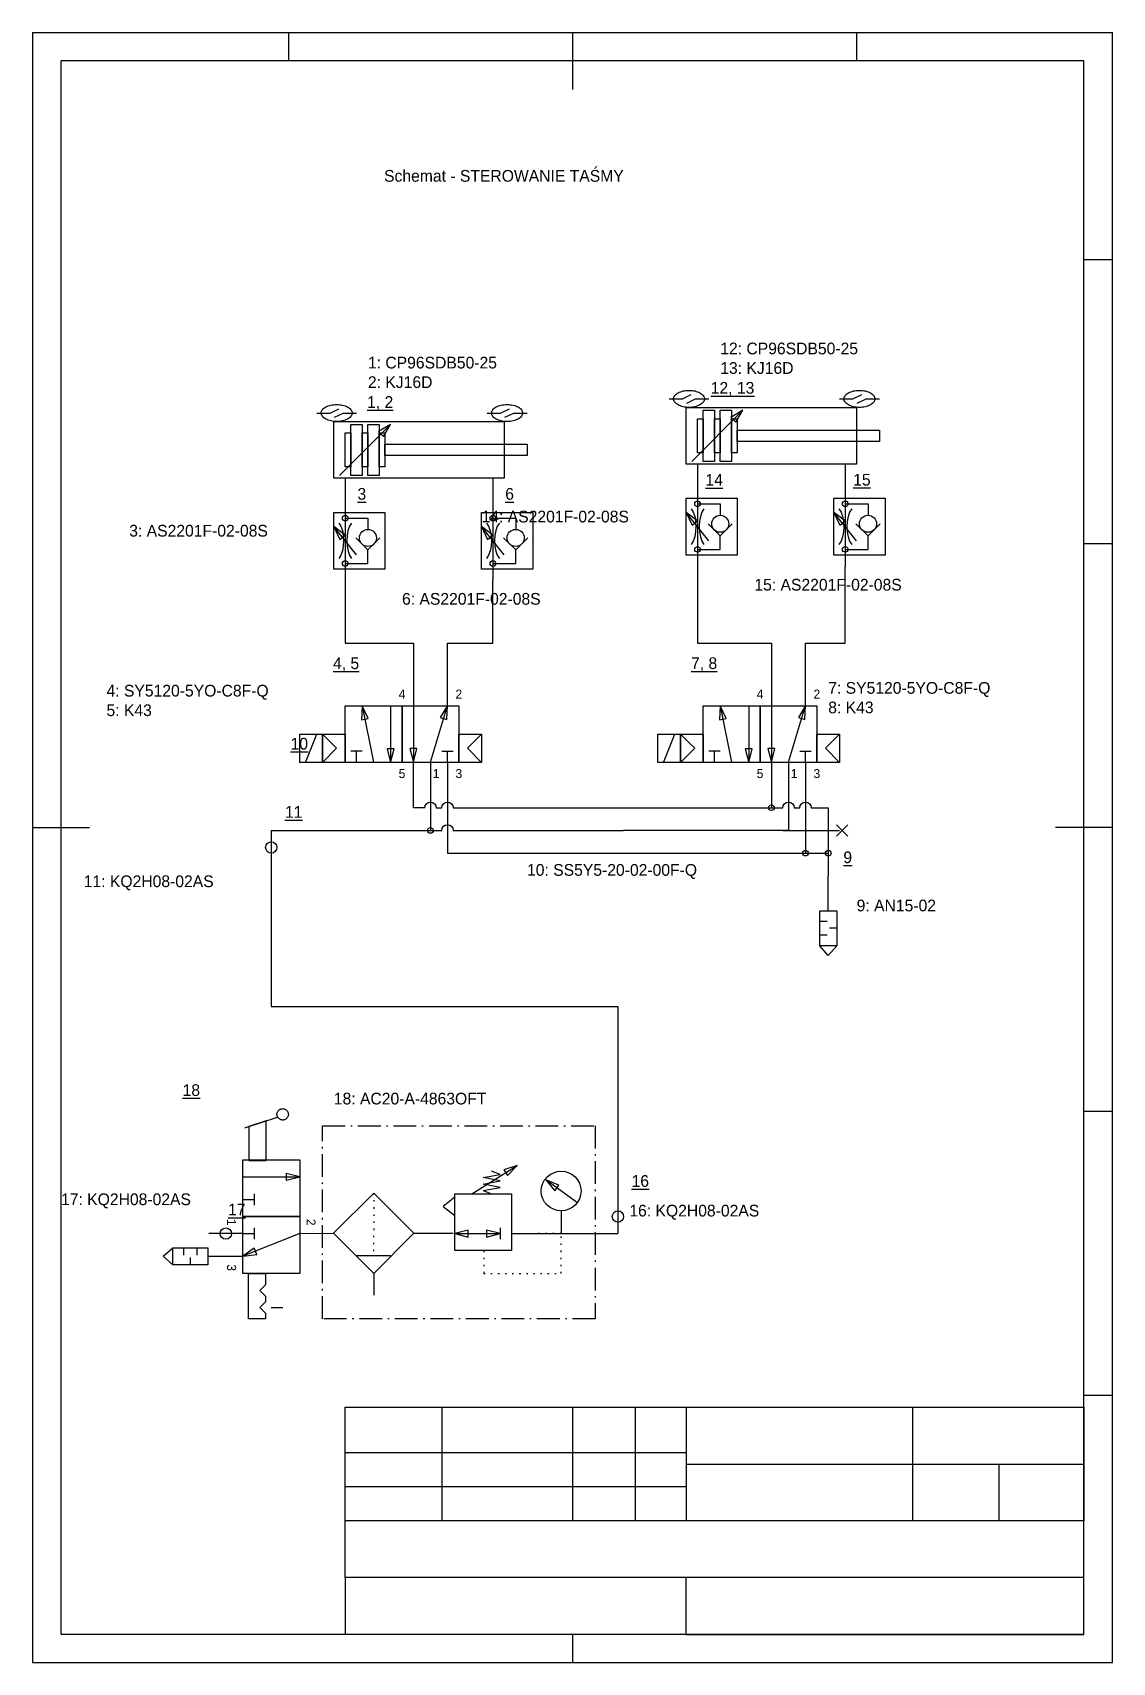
# Model space of a CAD drawing. Extents: x 15 to 205, y 5 to 292.
import ezdxf

# ---------------------------------------------------------------- set-up
doc = ezdxf.new("R2010")
doc.units = 0
doc.linetypes.add('DASHDOT', pattern=[6.25, 4, -1, 0.25, -1])
doc.linetypes.add('DOT', pattern=[1.25, 0.25, -1])
doc.layers.get('0').update_dxf_attribs({"linetype": 'CONTINUOUS'})
for name, color, linetype in [('1-TEXTS', 2, 'CONTINUOUS'), ('2-ORDER-ITEMS', 4, 'CONTINUOUS'), ('3-LINKS', 7, 'CONTINUOUS')]:
    doc.layers.add(name, color=color, linetype=linetype)

msp = doc.modelspace()

# ---------------------------------------------------------------- linework, layer by layer
for points in [[(15, 292), (205, 292)], [(15, 292), (15, 5)], [(60, 292), (60, 287)], [(110, 292), (110, 282)], [(160, 292), (160, 287)], [(205, 5), (205, 292)], [(20, 10), (20, 287)], [(200, 287), (20, 287)], [(200, 10), (200, 287)], [(205, 252), (200, 252)], [(127, 227.5), (129.33, 227.5), (130.89, 228.25)], [(130.11, 226.75), (131.67, 227.5), (134, 227.5)], [(157, 227.5), (159.33, 227.5), (160.89, 228.25)], [(160.11, 226.75), (161.67, 227.5), (164, 227.5)], [(65, 225.01), (67.33, 225.01), (68.89, 225.76)], [(68.11, 224.26), (69.67, 225.01), (72, 225.01)], [(95, 225.01), (97.33, 225.01), (98.89, 225.76)], [(98.11, 224.26), (99.67, 225.01), (102, 225.01)], [(131, 216.5), (140, 225.5)], [(69, 214.01), (78, 223.01)], [(132, 216), (132, 214.13), (132, 212)], [(158, 216), (158, 214.13), (158, 212)], [(70, 213.51), (70, 211.64), (70, 209.51)], [(96, 213.51), (96, 211.64), (96, 209.51)], [(70, 209.51), (70, 195.51)], [(96, 209.51), (96, 195.51)], [(132, 212), (132, 198)], [(158, 212), (158, 198)], [(134, 202.5), (130, 207.5)], [(132, 209), (136, 209), (136, 207)], [(160, 202.5), (156, 207.5)], [(158, 209), (162, 209), (162, 207)], [(72, 200.01), (68, 205.01)], [(70, 206.51), (74, 206.51), (74, 204.51)], [(98, 200.01), (94, 205.01)], [(96, 206.51), (100, 206.51), (100, 204.51)], [(133.88, 205.5), (136, 203.38), (138.12, 205.5), (138.12, 205.5)], [(159.88, 205.5), (162, 203.38), (164.12, 205.5), (164.12, 205.5)], [(71.88, 203.01), (74, 200.89), (76.12, 203.01), (76.12, 203.01)], [(97.88, 203.01), (100, 200.89), (102.12, 203.01), (102.12, 203.01)], [(132, 201), (136, 201), (136, 203.38)], [(158, 201), (162, 201), (162, 203.38)], [(205, 202), (200, 202)], [(70, 198.51), (74, 198.51), (74, 200.89)], [(96, 198.51), (100, 198.51), (100, 200.89)], [(73, 173.47), (75, 163.51)], [(78, 173.47), (78, 163.47)], [(82, 173.51), (82, 163.51)], [(85, 163.51), (88, 173.51)], [(136, 173.47), (138, 163.51)], [(141, 173.47), (141, 163.47)], [(145, 173.51), (145, 163.51)], [(148, 163.51), (151, 173.51)], [(63, 163.47), (65, 168.47)], [(66, 168.47), (67.58, 166.89), (68.5, 165.97), (66, 163.47)], [(66, 168.47), (67.58, 166.89), (68.5, 165.97), (66, 163.47)], [(94, 168.47), (91.5, 165.97), (94, 163.47)], [(126, 163.47), (128, 168.47)], [(129, 168.47), (130.58, 166.89), (131.5, 165.97), (129, 163.47)], [(129, 168.47), (130.58, 166.89), (131.5, 165.97), (129, 163.47)], [(157, 168.47), (154.5, 165.97), (157, 163.47)], [(71, 165.51), (73, 165.51)], [(72, 163.51), (72, 165.51)], [(87, 165.47), (89, 165.47)], [(88, 163.47), (88, 165.47)], [(134, 165.51), (136, 165.51)], [(135, 163.51), (135, 165.51)], [(150, 165.47), (152, 165.47)], [(151, 163.47), (151, 165.47)], [(84, 155.51), (82, 155.51), (82, 163.51)], [(85, 163.51), (85, 151.51)], [(88, 163.51), (88, 147.51), (119, 147.51)], [(148, 163.51), (148, 151.51), (119, 151.51)], [(145, 163.51), (145, 155.51)], [(151, 163.51), (151, 147.51)], [(82, 160.51), (82, 160.51)], [(86, 155.51), (87, 155.51)], [(89, 155.51), (119, 155.51)], [(119, 155.51), (147, 155.51)], [(149, 155.51), (150, 155.51)], [(152, 155.51), (155, 155.51), (155, 143.51)], [(156.44, 152.5), (158.44, 150.5)], [(156.44, 150.5), (158.44, 152.5)], [(15, 152), (25, 152)], [(57, 151.51), (87, 151.51)], [(57, 151.51), (57, 145.51)], [(89, 151.51), (119, 151.51)], [(147, 151.51), (157, 151.51)], [(205, 152), (195, 152)], [(119, 147.51), (150.83, 147.51), (155, 147.51)], [(155, 137.35), (155, 143.51)], [(154.79, 135.46), (153.52, 135.46)], [(154.79, 133.09), (153.52, 133.09)], [(156.49, 134.27), (155.21, 134.27)], [(156.5, 131.19), (155, 129.51), (153.5, 131.19)], [(58.04, 100.98), (52.28, 99.08)], [(205, 102), (200, 102)], [(92.27, 87.51), (100.27, 92.51)], [(52, 90.51), (62, 90.51)], [(94.27, 90.37), (97.27, 90.94)], [(97.27, 89.8), (94.27, 90.37)], [(94.27, 89.22), (97.27, 89.8)], [(97.27, 88.65), (94.27, 89.22)], [(97.27, 90.94), (95.77, 91.51)], [(110.72, 86.06), (105.28, 89.95)], [(52, 86.51), (54, 86.51)], [(54, 87.51), (54, 85.51)], [(94.27, 88.08), (97.27, 88.65)], [(94.27, 88.08), (95.77, 87.51)], [(118, 86.51), (118, 80.51)], [(108, 84.51), (108, 80.51)], [(52, 80.51), (46, 80.51)], [(52, 80.51), (54, 80.51)], [(62, 80.51), (52, 76.51)], [(54, 81.51), (54, 79.51)], [(62, 80.51), (67.95, 80.57)], [(89, 80.51), (82, 80.51)], [(89.27, 80.51), (97.27, 80.51)], [(97.27, 81.51), (97.27, 79.51)], [(99.27, 80.51), (118, 80.51)], [(39.68, 75.01), (38, 76.51), (39.68, 78.01)], [(41.58, 76.72), (41.58, 77.99)], [(43.95, 76.72), (43.95, 77.99)], [(42.76, 75.02), (42.76, 76.3)], [(45.84, 76.51), (52, 76.51)], [(71.95, 76.64), (77.95, 76.64)], [(75.02, 73.64), (75.02, 69.64)], [(57, 67.51), (59, 67.51)], [(205, 52), (200, 52)], [(70, 29.93), (70, 49.93)], [(70, 49.93), (200, 49.93)], [(87, 49.93), (87, 29.93)], [(110, 49.93), (110, 29.93)], [(121, 49.93), (121, 29.93)], [(130.03, 49.94), (130.03, 29.94)], [(169.84, 50), (169.84, 30)], [(200, 49.93), (200, 29.93)], [(130, 41.93), (70, 41.93)], [(130, 39.93), (200, 39.93)], [(185, 39.93), (185, 29.93)], [(70, 36), (130, 36)], [(70, 30), (200, 30)], [(70, 19.93), (70, 29.93)], [(130, 19.93), (70, 19.93)], [(70, 19.93), (70, 10)], [(130, 9.93), (130, 19.93)], [(200, 19.93), (130, 19.93)], [(200, 9.93), (200, 19.93)], [(20, 10), (200, 10)], [(110, 10), (110, 5)], [(130, 9.93), (200, 9.93)], [(15, 5), (205, 5)]]:
    msp.add_lwpolyline(points)
for points in [[(133.22, 227.5), (133.21, 227.35), (133.17, 227.21), (133.11, 227.06), (133.02, 226.93), (132.9, 226.79), (132.76, 226.67), (132.6, 226.55), (132.42, 226.44), (132.23, 226.34), (132.01, 226.25), (131.78, 226.18), (131.54, 226.11), (131.29, 226.06), (131.03, 226.03), (130.77, 226.01), (130.5, 226), (130.23, 226.01), (129.97, 226.03), (129.71, 226.06), (129.46, 226.11), (129.22, 226.18), (128.99, 226.25), (128.77, 226.34), (128.58, 226.44), (128.4, 226.55), (128.24, 226.67), (128.1, 226.79), (127.98, 226.93), (127.89, 227.06), (127.83, 227.21), (127.79, 227.35), (127.78, 227.5), (127.79, 227.65), (127.83, 227.79), (127.89, 227.94), (127.98, 228.07), (128.1, 228.21), (128.24, 228.33), (128.4, 228.45), (128.58, 228.56), (128.77, 228.66), (128.99, 228.75), (129.22, 228.82), (129.46, 228.89), (129.71, 228.94), (129.97, 228.97), (130.23, 228.99), (130.5, 229), (130.77, 228.99), (131.03, 228.97), (131.29, 228.94), (131.54, 228.89), (131.78, 228.82), (132.01, 228.75), (132.23, 228.66), (132.42, 228.56), (132.6, 228.45), (132.76, 228.33), (132.9, 228.21), (133.02, 228.07), (133.11, 227.94), (133.17, 227.79), (133.21, 227.65)], [(163.22, 227.5), (163.21, 227.35), (163.17, 227.21), (163.11, 227.06), (163.02, 226.93), (162.9, 226.79), (162.76, 226.67), (162.6, 226.55), (162.42, 226.44), (162.23, 226.34), (162.01, 226.25), (161.78, 226.18), (161.54, 226.11), (161.29, 226.06), (161.03, 226.03), (160.77, 226.01), (160.5, 226), (160.23, 226.01), (159.97, 226.03), (159.71, 226.06), (159.46, 226.11), (159.22, 226.18), (158.99, 226.25), (158.77, 226.34), (158.58, 226.44), (158.4, 226.55), (158.24, 226.67), (158.1, 226.79), (157.99, 226.93), (157.9, 227.06), (157.83, 227.21), (157.79, 227.35), (157.78, 227.5), (157.79, 227.65), (157.83, 227.79), (157.9, 227.94), (157.99, 228.07), (158.1, 228.21), (158.24, 228.33), (158.4, 228.45), (158.58, 228.56), (158.77, 228.66), (158.99, 228.75), (159.22, 228.82), (159.46, 228.89), (159.71, 228.94), (159.97, 228.97), (160.23, 228.99), (160.5, 229), (160.77, 228.99), (161.03, 228.97), (161.29, 228.94), (161.54, 228.89), (161.78, 228.82), (162.01, 228.75), (162.23, 228.66), (162.42, 228.56), (162.6, 228.45), (162.76, 228.33), (162.9, 228.21), (163.02, 228.07), (163.11, 227.94), (163.17, 227.79), (163.21, 227.65)], [(71.22, 225.01), (71.21, 224.86), (71.17, 224.72), (71.11, 224.57), (71.02, 224.44), (70.9, 224.3), (70.76, 224.18), (70.6, 224.06), (70.42, 223.95), (70.23, 223.85), (70.01, 223.76), (69.78, 223.69), (69.54, 223.62), (69.29, 223.57), (69.03, 223.54), (68.77, 223.52), (68.5, 223.51), (68.23, 223.52), (67.97, 223.54), (67.71, 223.57), (67.46, 223.62), (67.22, 223.69), (66.99, 223.76), (66.77, 223.85), (66.58, 223.95), (66.4, 224.06), (66.24, 224.18), (66.1, 224.3), (65.98, 224.44), (65.89, 224.57), (65.83, 224.72), (65.79, 224.86), (65.78, 225.01), (65.79, 225.16), (65.83, 225.3), (65.89, 225.45), (65.98, 225.58), (66.1, 225.72), (66.24, 225.84), (66.4, 225.96), (66.58, 226.07), (66.77, 226.17), (66.99, 226.26), (67.22, 226.33), (67.46, 226.4), (67.71, 226.45), (67.97, 226.48), (68.23, 226.5), (68.5, 226.51), (68.77, 226.5), (69.03, 226.48), (69.29, 226.45), (69.54, 226.4), (69.78, 226.33), (70.01, 226.26), (70.23, 226.17), (70.42, 226.07), (70.6, 225.96), (70.76, 225.84), (70.9, 225.72), (71.02, 225.58), (71.11, 225.45), (71.17, 225.3), (71.21, 225.16)], [(101.22, 225.01), (101.21, 224.86), (101.17, 224.72), (101.11, 224.57), (101.02, 224.44), (100.9, 224.3), (100.76, 224.18), (100.6, 224.06), (100.42, 223.95), (100.23, 223.85), (100.01, 223.76), (99.78, 223.69), (99.54, 223.62), (99.29, 223.57), (99.03, 223.54), (98.77, 223.52), (98.5, 223.51), (98.23, 223.52), (97.97, 223.54), (97.71, 223.57), (97.46, 223.62), (97.22, 223.69), (96.99, 223.76), (96.77, 223.85), (96.58, 223.95), (96.4, 224.06), (96.24, 224.18), (96.1, 224.3), (95.98, 224.44), (95.89, 224.57), (95.83, 224.72), (95.79, 224.86), (95.78, 225.01), (95.79, 225.16), (95.83, 225.3), (95.89, 225.45), (95.98, 225.58), (96.1, 225.72), (96.24, 225.84), (96.4, 225.96), (96.58, 226.07), (96.77, 226.17), (96.99, 226.26), (97.22, 226.33), (97.46, 226.4), (97.71, 226.45), (97.97, 226.48), (98.23, 226.5), (98.5, 226.51), (98.77, 226.5), (99.03, 226.48), (99.29, 226.45), (99.54, 226.4), (99.78, 226.33), (100.01, 226.26), (100.23, 226.17), (100.42, 226.07), (100.6, 225.96), (100.76, 225.84), (100.9, 225.72), (101.02, 225.58), (101.11, 225.45), (101.17, 225.3), (101.21, 225.16)], [(130, 226), (160, 226), (160, 216), (130, 216)], [(132, 224), (133, 224), (133, 218), (132, 218)], [(133, 225.5), (135, 225.5), (135, 216.5), (133, 216.5)], [(135, 224), (136, 224), (136, 218), (135, 218)], [(136, 225.5), (138, 225.5), (138, 216.5), (136, 216.5)], [(140, 225.5), (137.88, 224.23), (138.73, 223.38)], [(138, 224), (139, 224), (139, 218), (138, 218)], [(68, 223.51), (98, 223.51), (98, 213.51), (68, 213.51)], [(70, 221.51), (71, 221.51), (71, 215.51), (70, 215.51)], [(71, 223.01), (73, 223.01), (73, 214.01), (71, 214.01)], [(73, 221.51), (74, 221.51), (74, 215.51), (73, 215.51)], [(74, 223.01), (76, 223.01), (76, 214.01), (74, 214.01)], [(78, 223.01), (75.88, 221.74), (76.73, 220.89)], [(76, 221.51), (77, 221.51), (77, 215.51), (76, 215.51)], [(139, 222), (164, 222), (164, 220), (139, 220)], [(77, 219.51), (102, 219.51), (102, 217.51), (77, 217.51)], [(130, 210), (139, 210), (139, 200), (130, 200)], [(156, 210), (165, 210), (165, 200), (156, 200)], [(68, 207.51), (77, 207.51), (77, 197.51), (68, 197.51)], [(94, 207.51), (103, 207.51), (103, 197.51), (94, 197.51)], [(130, 207.5), (131.03, 205.25), (131.97, 206)], [(156, 207.5), (157.03, 205.25), (157.97, 206)], [(68, 205.01), (69.03, 202.76), (69.97, 203.51)], [(94, 205.01), (95.03, 202.76), (95.97, 203.51)], [(70, 173.47), (80, 173.47), (80, 163.47), (70, 163.47)], [(73, 173.47), (72.89, 171), (74.06, 171.24)], [(80, 173.47), (90, 173.47), (90, 163.47), (80, 163.47)], [(88, 173.51), (86.74, 171.38), (87.89, 171.04)], [(133, 173.47), (143, 173.47), (143, 163.47), (133, 163.47)], [(136, 173.47), (135.89, 171), (137.06, 171.24)], [(143, 173.47), (153, 173.47), (153, 163.47), (143, 163.47)], [(151, 173.51), (149.74, 171.38), (150.89, 171.04)], [(62, 168.47), (66, 168.47), (66, 163.47), (62, 163.47)], [(66, 168.47), (70, 168.47), (70, 163.47), (66, 163.47)], [(90, 168.47), (94, 168.47), (94, 163.47), (90, 163.47)], [(125, 168.47), (129, 168.47), (129, 163.47), (125, 163.47)], [(129, 168.47), (133, 168.47), (133, 163.47), (129, 163.47)], [(153, 168.47), (157, 168.47), (157, 163.47), (153, 163.47)], [(78, 163.47), (78.6, 165.87), (77.4, 165.87)], [(82, 163.51), (82.6, 165.91), (81.4, 165.91)], [(141, 163.47), (141.6, 165.87), (140.4, 165.87)], [(145, 163.51), (145.6, 165.91), (144.4, 165.91)], [(156.49, 137.35), (156.49, 131.19), (153.52, 131.19), (153.52, 137.35)], [(59.26, 100.54), (59.16, 100.52), (59.06, 100.51), (58.97, 100.51), (58.87, 100.52), (58.77, 100.54), (58.68, 100.56), (58.59, 100.6), (58.5, 100.64), (58.42, 100.7), (58.34, 100.76), (58.27, 100.83), (58.2, 100.9), (58.15, 100.98), (58.1, 101.07), (58.06, 101.16), (58.03, 101.25), (58.01, 101.35), (58, 101.45), (58, 101.55), (58.01, 101.64), (58.02, 101.74), (58.05, 101.84), (58.09, 101.93), (58.13, 102.01), (58.19, 102.1), (58.25, 102.17), (58.31, 102.25), (58.39, 102.31), (58.47, 102.37), (58.56, 102.41), (58.65, 102.45), (58.74, 102.48), (58.84, 102.5), (58.93, 102.51), (59.03, 102.52), (59.13, 102.51), (59.22, 102.49), (59.32, 102.46), (59.41, 102.43), (59.5, 102.38), (59.58, 102.33), (59.66, 102.27), (59.73, 102.2), (59.79, 102.12), (59.85, 102.04), (59.89, 101.96), (59.93, 101.87), (59.96, 101.77), (59.98, 101.68), (60, 101.58), (60, 101.48), (59.99, 101.38), (59.97, 101.29), (59.94, 101.19), (59.91, 101.1), (59.86, 101.01), (59.81, 100.93), (59.75, 100.85), (59.68, 100.78), (59.61, 100.72), (59.53, 100.66), (59.44, 100.61), (59.35, 100.57)], [(56.07, 93.37), (56.07, 100.37), (53.07, 99.37), (53.07, 93.37), (53.07, 93.37)], [(62, 93.51), (62, 83.51), (52, 83.51), (52, 93.51)], [(100.27, 92.51), (97.92, 91.75), (98.55, 90.73)], [(62, 90.51), (59.6, 91.11), (59.6, 89.91)], [(105.28, 89.95), (106.88, 88.07), (107.58, 89.04)], [(75.02, 87.64), (82.09, 80.57), (75.02, 73.5), (67.95, 80.57)], [(89.27, 83.71), (89.27, 86.91), (87.27, 85.31)], [(89.27, 87.51), (99.27, 87.51), (99.27, 77.51), (89.27, 77.51)], [(62, 83.51), (62, 73.51), (52, 73.51), (52, 83.51)], [(89.27, 80.51), (91.67, 79.91), (91.67, 81.11)], [(97.27, 80.51), (94.87, 81.11), (94.87, 79.91)], [(45.84, 75.02), (39.68, 75.02), (39.68, 77.99), (45.84, 77.99)], [(52, 76.51), (54.45, 76.84), (54.01, 77.96)], [(56, 73.51), (56, 71.51), (55, 70.51), (56, 69.51), (56, 68.51), (55, 67.51), (56, 66.51), (56, 65.51), (53, 65.51), (53, 73.51), (53, 73.51)]]:
    msp.add_lwpolyline(points, close=True)
at = {"linetype": 'DASHDOT'}
msp.add_lwpolyline([(66, 99.51), (114, 99.51), (114, 65.51), (66, 65.51)], close=True, dxfattribs=at)
at = {"linetype": 'DOT'}
for points in [[(75.05, 87.64), (74.99, 76.64)], [(94.38, 77.51), (94.38, 73.51), (108, 73.51), (108, 80.51), (103.38, 80.51), (103.38, 80.51), (103.38, 80.51), (103.38, 80.51)]]:
    msp.add_lwpolyline(points, dxfattribs=at)
for centre, radius in [((70, 206.51), 0.5), ((96, 206.51), 0.5), ((132, 209), 0.5), ((136, 205.5), 1.5), ((158, 209), 0.5), ((162, 205.5), 1.5), ((74, 203.01), 1.5), ((100, 203.01), 1.5), ((132, 201), 0.5), ((158, 201), 0.5), ((70, 198.51), 0.5), ((96, 198.51), 0.5), ((145, 155.51), 0.5), ((57, 148.51), 1), ((85, 151.51), 0.5), ((151, 147.51), 0.5), ((155, 147.51), 0.5), ((108, 88.01), 3.5), ((118, 83.51), 1), ((49, 80.51), 1)]:
    msp.add_circle(centre, radius)
for points in [[(130.88, 208.13), (132, 206.88), (132, 203.13), (130.88, 201.88)], [(133.13, 208.12), (132, 206.88), (132.01, 203.12), (133.13, 201.87)], [(156.88, 208.13), (158, 206.88), (158, 203.13), (156.88, 201.88)], [(159.13, 208.12), (158, 206.88), (158.01, 203.12), (159.13, 201.87)], [(68.88, 205.64), (70, 204.39), (70, 200.64), (68.88, 199.39)], [(71.13, 205.63), (70, 204.39), (70.01, 200.63), (71.13, 199.38)], [(94.88, 205.64), (96, 204.39), (96, 200.64), (94.88, 199.39)], [(97.13, 205.63), (96, 204.39), (96.01, 200.63), (97.13, 199.38)], [(84.01, 155.5), (84.01, 156.07), (84.44, 156.5), (85.01, 156.5)], [(85.01, 156.5), (85.58, 156.5), (86.01, 156.07), (86.01, 155.5)], [(87.01, 155.5), (87.01, 156.07), (87.44, 156.5), (88.01, 156.5)], [(88.01, 156.5), (88.58, 156.5), (89.01, 156.07), (89.01, 155.5)], [(147.01, 155.5), (147.01, 156.07), (147.44, 156.5), (148.01, 156.5)], [(148.01, 156.5), (148.58, 156.5), (149.01, 156.07), (149.01, 155.5)], [(150.01, 155.5), (150.01, 156.07), (150.44, 156.5), (151.01, 156.5)], [(151.01, 156.5), (151.58, 156.5), (152.01, 156.07), (152.01, 155.5)], [(87.01, 151.52), (87.01, 152.09), (87.44, 152.52), (88.01, 152.52)], [(88.01, 152.52), (88.58, 152.52), (89.01, 152.09), (89.01, 151.52)]]:
    msp.add_open_spline(points, degree=3)
at = {"layer": '3-LINKS'}
for points in [[(70, 195.51), (70, 184.51), (82, 184.51), (82, 173.51)], [(88, 173.51), (88, 184.51), (96, 184.51), (96, 195.51)], [(132, 198), (132, 184.51), (145, 184.51), (145, 173.51)], [(151, 173.51), (151, 184.51), (158, 184.51), (158, 198)], [(57, 145.51), (57, 120.51), (118, 120.51), (118, 86.51)]]:
    msp.add_lwpolyline(points, dxfattribs=at)

# ---------------------------------------------------------------- texts
at = {"layer": '1-TEXTS', "attachment_point": 5}
for s, insert, char_height in [('Schemat - STEROWANIE TAŚMY', (97.93, 266.76), 2.064), ('4', (80, 175.51), 1.59), ('2', (90, 175.51), 1.59), ('4', (143, 175.51), 1.59), ('2', (153, 175.51), 1.59), ('5', (80, 161.51), 1.59), ('1', (86, 161.51), 1.59), ('3', (90, 161.51), 1.59), ('5', (143, 161.51), 1.59), ('1', (149, 161.51), 1.59), ('3', (153, 161.51), 1.59)]:
    msp.add_mtext(s, dxfattribs=dict(at, insert=insert, char_height=char_height))
at = {"layer": '1-TEXTS', "char_height": 1.59, "attachment_point": 5, "rotation": 270}
for s, insert in [('1', (50, 82.51)), ('2', (64, 82.51)), ('3', (50, 74.51))]:
    msp.add_mtext(s, dxfattribs=dict(at, insert=insert))
at = {"layer": '2-ORDER-ITEMS', "char_height": 2.064}
for s, insert, attachment_point in [('12: CP96SDB50-25\\P13: KJ16D', (136, 234.64), 4), ('1: CP96SDB50-25\\P2: KJ16D', (74, 232.15), 4), ('\\L12, 13', (138.16, 229.25), 5), ('\\L1, 2', (76.16, 226.76), 5), ('\\L14', (134.93, 213.25), 5), ('\\L15', (160.93, 213.25), 5), ('\\L3', (72.93, 210.76), 5), ('\\L6', (98.93, 210.76), 5), ('14: AS2201F-02-08S', (94, 206.76), 4), ('3: AS2201F-02-08S', (32, 204.27), 4), ('15: AS2201F-02-08S', (142, 194.76), 4), ('6: AS2201F-02-08S', (80, 192.27), 4), ('\\L4, 5', (70.16, 180.76), 5), ('\\L7, 8', (133.16, 180.76), 5), ('4: SY5120-5YO-C8F-Q\\P5: K43', (28, 174.38), 4), ('7: SY5120-5YO-C8F-Q\\P8: K43', (155, 174.87), 4), ('\\L10', (61.93, 166.76), 5), ('\\L11', (60.93, 154.76), 5), ('\\L9', (158.43, 146.76), 5), ('11: KQ2H08-02AS', (24, 142.27), 4), ('10: SS5Y5-20-02-00F-Q', (102, 144.27), 4), ('9: AN15-02', (160, 138.27), 4), ('\\L18', (42.93, 105.76), 5), ('18: AC20-A-4863OFT', (68, 104.27), 4), ('\\L16', (121.93, 89.76), 5), ('17: KQ2H08-02AS', (20, 86.27), 4), ('\\L17', (50.93, 84.76), 5), ('16: KQ2H08-02AS', (120, 84.27), 4)]:
    msp.add_mtext(s, dxfattribs=dict(at, insert=insert, attachment_point=attachment_point))

doc.saveas('drawing.dxf')
